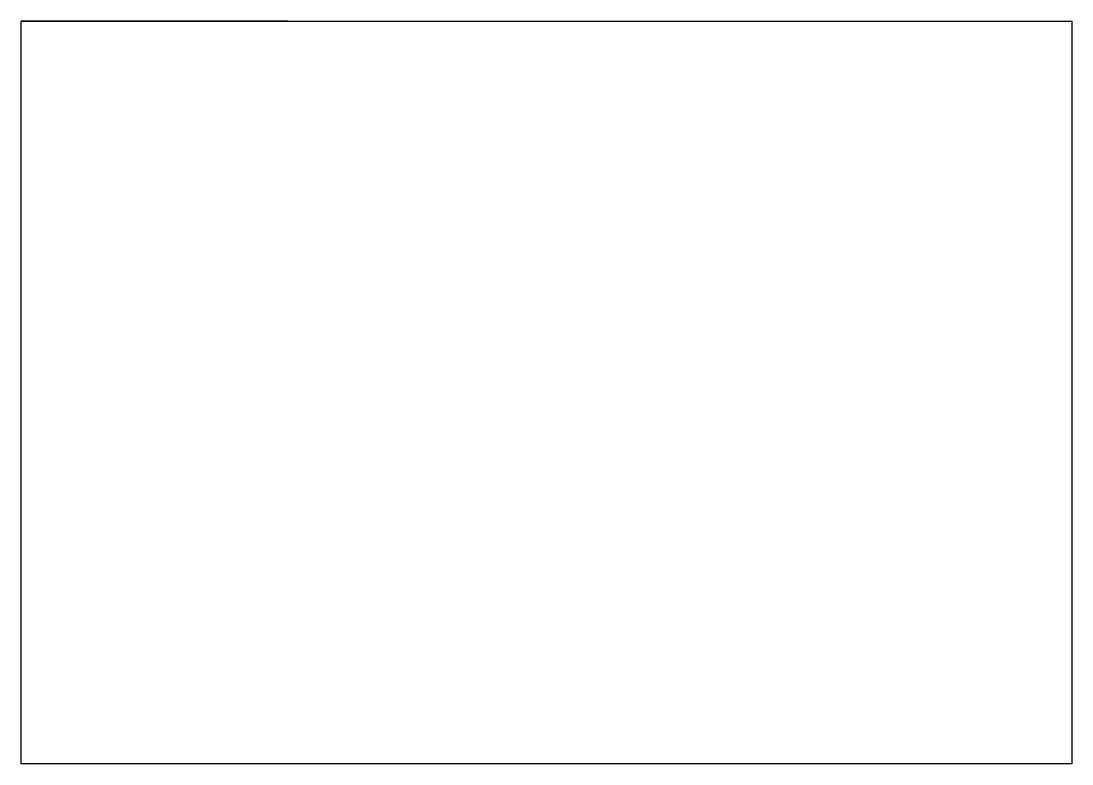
# Model space of a CAD drawing. Extents: x 2131.1 to 2154.5, y 1547.1 to 1563.6.
import ezdxf

# ---------------------------------------------------------------- set-up
doc = ezdxf.new("R2010")
doc.units = 0
doc.header["$MEASUREMENT"] = 0
doc.layers.get('0').update_dxf_attribs({"linetype": 'CONTINUOUS'})
doc.layers.add('DESIGN_SUMMARY', color=7, linetype='CONTINUOUS')
doc.layers.add('TITLE_BLOCK', color=7, linetype='CONTINUOUS')

msp = doc.modelspace()

# ---------------------------------------------------------------- linework, layer by layer
msp.add_lwpolyline([(2131.058, 1563.643), (2154.5, 1563.643), (2154.5, 1547.067)])
at = {"layer": 'DESIGN_SUMMARY', "color": 7}
msp.add_line((2137.013, 1563.643), (2131.058, 1563.643), dxfattribs=at)
msp.add_lwpolyline([(2131.058, 1558.556), (2131.058, 1563.643)], dxfattribs=at)
at = {"layer": 'TITLE_BLOCK'}
msp.add_lwpolyline([(2154.5, 1547.067), (2131.058, 1547.067), (2131.058, 1563.643), (2154.5, 1563.643)], close=True, dxfattribs=at)

doc.saveas('drawing.dxf')
